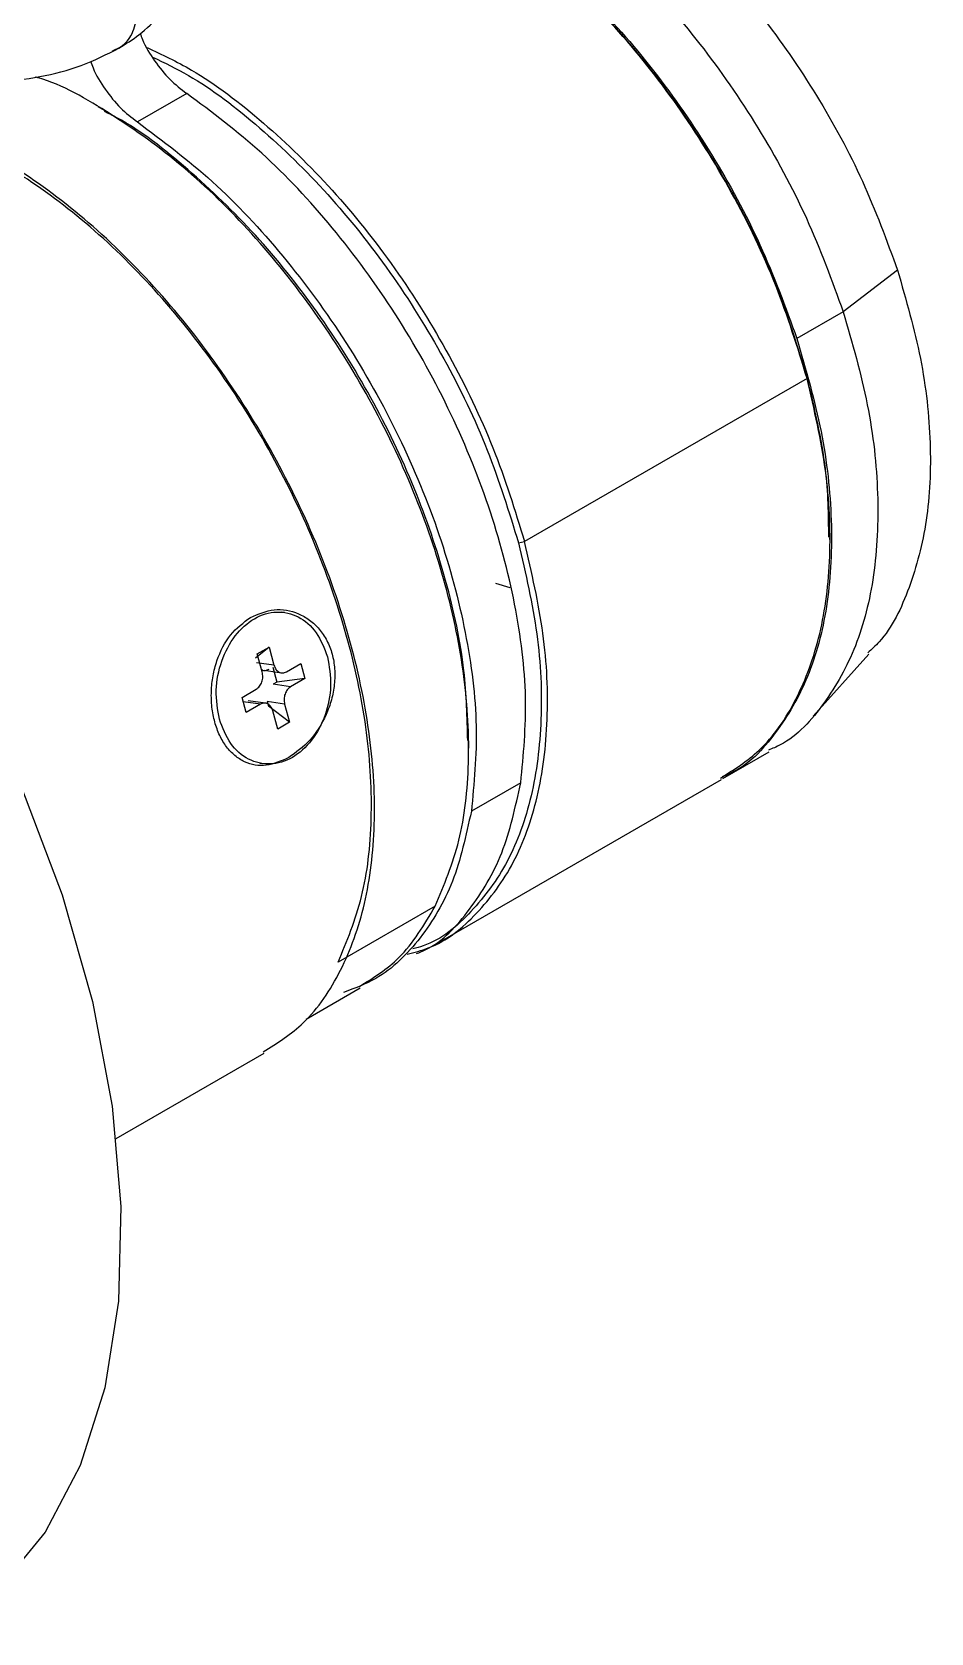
# Model space of a CAD drawing. Header units: millimetres. Extents: x 143 to 484, y 74 to 419.
# Drawn here: x 271.04 to 291.62, y 106.78 to 143.47 of the extents above; entities that cross this region are included whole.
import ezdxf

# ---------------------------------------------------------------- set-up
doc = ezdxf.new("R2010")
doc.units = ezdxf.units.MM

msp = doc.modelspace()

# ---------------------------------------------------------------- linework, layer by layer
at = {"color": 7, "linetype": 'Continuous', "lineweight": 25}
for p, q in [((274.582, 142.056), (273.451, 141.403)), ((274.582, 142.056), (273.451, 141.403)), ((272.696, 141.67), (272.554, 141.752)), ((290.857, 138.009), (289.616, 137.054)), ((289.616, 137.054), (288.555, 136.442)), ((288.788, 135.521), (282.318, 131.786)), ((288.79, 135.546), (288.788, 135.521)), ((282.181, 131.755), (282.318, 131.786)), ((289.311, 131.832), (289.311, 131.873)), ((281.989, 130.729), (281.659, 130.827)), ((276.819, 130.163), (276.757, 130.172)), ((276.467, 129.371), (276.155, 129.115)), ((276.198, 129.216), (276.467, 129.371)), ((276.312, 128.799), (276.198, 129.216)), ((276.467, 129.371), (276.58, 128.954)), ((288.926, 127.788), (290.202, 129.205)), ((276.58, 128.954), (276.183, 129.012)), ((276.352, 128.837), (276.749, 128.779)), ((276.55, 128.908), (276.644, 128.563)), ((276.867, 128.804), (277.192, 128.992)), ((277.192, 128.992), (277.286, 128.647)), ((276.644, 128.563), (276.564, 128.517)), ((276.961, 128.459), (276.564, 128.517)), ((277.286, 128.647), (276.644, 128.563)), ((277.286, 128.647), (276.961, 128.459)), ((275.849, 128.216), (276.174, 128.404)), ((275.943, 127.871), (275.849, 128.216)), ((276.268, 128.059), (275.871, 128.117)), ((276.268, 128.059), (275.943, 127.871)), ((276.385, 128.083), (275.988, 128.141)), ((276.426, 128.122), (276.454, 128.019)), ((276.823, 128.064), (276.426, 128.122)), ((276.823, 128.064), (276.937, 127.646)), ((276.937, 127.646), (276.454, 128.019)), ((276.668, 127.491), (276.554, 127.909)), ((276.937, 127.646), (276.668, 127.491)), ((281.038, 127.056), (281.038, 127.219)), ((286.861, 126.358), (287.922, 126.97)), ((276.253, 126.709), (276.315, 126.7)), ((280.356, 122.603), (286.826, 126.338)), ((282.23, 126.261), (281.099, 125.608)), ((282.23, 126.261), (281.099, 125.608)), ((280.274, 123.434), (278.047, 122.148)), ((277.313, 120.846), (278.552, 121.562)), ((272.965, 118.105), (276.354, 120.062))]:
    msp.add_line(p, q, dxfattribs=at)
at = {"color": 7, "linetype": 'Continuous', "lineweight": 25, "flags": 128}
msp.add_lwpolyline([(259.661, 139.99), (261.553, 138.639), (263.396, 137.024), (265.16, 135.174), (266.81, 133.123), (268.318, 130.909), (269.655, 128.571), (270.798, 126.152), (271.726, 123.695), (272.423, 121.246), (272.874, 118.849), (273.073, 116.547), (273.016, 114.381), (272.703, 112.392), (272.141, 110.615), (271.34, 109.083), (270.313, 107.823), (269.08, 106.858), (268.94, 106.775)], dxfattribs=at)
at = {"color": 7, "linetype": 'Continuous', "lineweight": 25}
for points, knots in [([(279.009, 148.585), (279.381, 148.647), (280.198, 148.782), (281.63, 148.506), (283.201, 147.864), (284.79, 146.843), (286.33, 145.497), (287.765, 143.873), (289.032, 142.036), (290.108, 140.055), (290.608, 138.691), (290.857, 138.009)], [0, 0, 0, 0, 0.094758, 0.207913, 0.321068, 0.434224, 0.547379, 0.660534, 0.773689, 0.886845, 1, 1, 1, 1]), ([(275.941, 147.721), (276.254, 147.889), (276.968, 148.27), (278.325, 148.376), (279.899, 148.114), (281.558, 147.426), (283.229, 146.354), (284.85, 144.936), (286.36, 143.228), (287.694, 141.294), (288.827, 139.208), (289.353, 137.772), (289.616, 137.054)], [0, 0, 0, 0, 0.079978, 0.182203, 0.284427, 0.386652, 0.488877, 0.591101, 0.693326, 0.795551, 0.897775, 1, 1, 1, 1]), ([(288.788, 135.521), (288.567, 136.238), (288.124, 137.672), (287.096, 139.8), (285.85, 141.806), (284.405, 143.618), (282.824, 145.165), (281.165, 146.389), (279.495, 147.239), (277.871, 147.694), (276.38, 147.694), (275.355, 147.478), (274.919, 147.147), (274.846, 147.091)], [0, 0, 0, 0, 0.0980227, 0.1960454, 0.2940681, 0.3920908, 0.4901135, 0.5881362, 0.6861589, 0.7841815, 0.8822042, 0.9802269, 1, 1, 1, 1]), ([(274.881, 147.109), (275.194, 147.276), (275.908, 147.658), (277.264, 147.764), (278.838, 147.501), (280.497, 146.813), (282.168, 145.742), (283.789, 144.324), (285.299, 142.615), (286.633, 140.681), (287.766, 138.596), (288.292, 137.16), (288.555, 136.442)], [0, 0, 0, 0, 0.079978, 0.182203, 0.284427, 0.386652, 0.488877, 0.591101, 0.693326, 0.795551, 0.897775, 1, 1, 1, 1]), ([(288.79, 135.546), (288.57, 136.26), (288.128, 137.689), (287.105, 139.808), (285.865, 141.804), (284.425, 143.615), (282.851, 145.13), (281.637, 146.096), (280.975, 146.422), (280.864, 146.477)], [0, 0, 0, 0, 0.161256, 0.322513, 0.483769, 0.645025, 0.806282, 0.967538, 1, 1, 1, 1]), ([(273.031, 143.096), (273.186, 143.193), (273.536, 143.412), (273.991, 143.856), (274.359, 144.468), (274.542, 145.178), (274.447, 145.653), (274.402, 145.879)], [0, 0, 0, 0, 0.168079, 0.378913, 0.583537, 0.801917, 1, 1, 1, 1]), ([(269.689, 142.381), (269.871, 142.363), (270.364, 142.316), (271.203, 142.416), (272.191, 142.673), (272.751, 142.955), (273.031, 143.096)], [0, 0, 0, 0, 0.167044, 0.452313, 0.725907, 1, 1, 1, 1]), ([(273.517, 143.432), (273.533, 143.386), (273.61, 143.168), (273.841, 142.798), (274.187, 142.361), (274.45, 142.158), (274.582, 142.056)], [0, 0, 0, 0, 0.082273, 0.388182, 0.694091, 1, 1, 1, 1]), ([(273.517, 143.432), (273.533, 143.386), (273.61, 143.168), (273.841, 142.798), (274.187, 142.361), (274.45, 142.158), (274.582, 142.056)], [0, 0, 0, 0, 0.082273, 0.388182, 0.694091, 1, 1, 1, 1]), ([(273.673, 143.112), (274.013, 142.951), (274.906, 142.529), (276.354, 141.42), (277.935, 139.886), (279.38, 138.07), (280.626, 136.065), (281.653, 133.937), (282.097, 132.503), (282.318, 131.786)], [0, 0, 0, 0, 0.092919, 0.244099, 0.395279, 0.546459, 0.69764, 0.84882, 1, 1, 1, 1]), ([(272.379, 142.797), (272.397, 142.745), (272.475, 142.521), (272.71, 142.144), (273.055, 141.707), (273.319, 141.505), (273.451, 141.403)], [0, 0, 0, 0, 0.092366, 0.394911, 0.697455, 1, 1, 1, 1]), ([(272.379, 142.797), (272.397, 142.745), (272.475, 142.521), (272.71, 142.144), (273.055, 141.707), (273.319, 141.505), (273.451, 141.403)], [0, 0, 0, 0, 0.0923661, 0.3949108, 0.6974554, 1, 1, 1, 1]), ([(273.801, 142.888), (274.074, 142.758), (274.896, 142.366), (276.267, 141.306), (277.834, 139.788), (279.268, 137.987), (280.503, 135.998), (281.522, 133.888), (281.961, 132.466), (282.181, 131.755)], [0, 0, 0, 0, 0.076525, 0.230438, 0.38435, 0.538263, 0.692175, 0.846088, 1, 1, 1, 1]), ([(280.274, 123.434), (280.476, 123.916), (280.879, 124.881), (281.084, 126.687), (280.983, 128.673), (280.552, 130.791), (279.815, 132.952), (278.799, 135.074), (277.542, 137.078), (276.095, 138.882), (274.509, 140.431), (272.856, 141.609), (271.701, 142.277), (271.142, 142.426), (271.118, 142.432)], [0, 0, 0, 0, 0.0905465, 0.181093, 0.2716395, 0.362186, 0.4527325, 0.543279, 0.6338255, 0.7243721, 0.8149186, 0.9054651, 0.9960116, 1, 1, 1, 1]), ([(276.336, 120.091), (276.657, 120.295), (277.366, 120.748), (278.151, 121.916), (278.707, 123.449), (278.932, 125.269), (278.824, 127.292), (278.387, 129.444), (277.638, 131.642), (276.605, 133.8), (275.327, 135.836), (273.855, 137.672), (272.244, 139.239), (270.559, 140.468), (268.854, 141.348), (267.774, 141.585), (267.234, 141.703)], [0, 0, 0, 0, 0.05954, 0.131883, 0.204226, 0.276569, 0.348912, 0.421255, 0.493598, 0.565941, 0.638284, 0.710628, 0.782971, 0.855314, 0.927657, 1, 1, 1, 1]), ([(281.015, 127.231), (281.003, 127.757), (280.978, 128.922), (280.554, 130.895), (279.837, 133.016), (278.835, 135.105), (277.601, 137.072), (276.176, 138.856), (274.62, 140.343), (273.433, 141.283), (272.793, 141.596), (272.697, 141.643)], [0, 0, 0, 0, 0.102836, 0.227849, 0.352862, 0.477875, 0.602888, 0.727901, 0.852914, 0.977927, 1, 1, 1, 1]), ([(290.857, 138.009), (291.053, 137.329), (291.444, 135.969), (291.65, 134.024), (291.57, 132.235), (291.157, 130.707), (290.679, 129.693), (290.266, 129.321), (290.177, 129.241)], [0, 0, 0, 0, 0.189656, 0.379313, 0.568969, 0.758625, 0.948282, 1, 1, 1, 1]), ([(289.616, 137.054), (289.821, 136.339), (290.232, 134.908), (290.451, 132.858), (290.362, 130.983), (289.947, 129.345), (289.207, 128.048), (288.505, 127.26), (287.994, 127.044), (287.903, 127.005)], [0, 0, 0, 0, 0.160833, 0.321666, 0.482499, 0.643333, 0.804166, 0.964999, 1, 1, 1, 1]), ([(288.555, 136.442), (288.761, 135.727), (289.172, 134.296), (289.39, 132.246), (289.301, 130.371), (288.887, 128.732), (288.147, 127.436), (287.444, 126.648), (286.934, 126.432), (286.842, 126.393)], [0, 0, 0, 0, 0.160833, 0.321666, 0.482499, 0.643333, 0.804166, 0.964999, 1, 1, 1, 1]), ([(286.806, 126.369), (287.113, 126.562), (287.805, 126.997), (288.575, 128.129), (289.131, 129.628), (289.355, 131.413), (289.275, 133.396), (288.951, 134.813), (288.788, 135.521)], [0, 0, 0, 0, 0.1376754, 0.3101403, 0.4826053, 0.6550702, 0.8275351, 1, 1, 1, 1]), ([(289.285, 131.886), (289.278, 132.401), (289.263, 133.562), (288.959, 134.837), (288.79, 135.546)], [0, 0, 0, 0, 0.443785, 1, 1, 1, 1]), ([(279.631, 122.331), (279.795, 122.373), (280.409, 122.529), (281.254, 123.225), (282.112, 124.382), (282.66, 125.896), (282.886, 127.677), (282.805, 129.662), (282.481, 131.078), (282.318, 131.786)], [0, 0, 0, 0, 0.057041, 0.214201, 0.37136, 0.52852, 0.68568, 0.84284, 1, 1, 1, 1]), ([(282.181, 131.755), (282.342, 131.053), (282.664, 129.649), (282.744, 127.681), (282.519, 125.915), (281.977, 124.411), (281.123, 123.272), (280.362, 122.615), (279.84, 122.473), (279.761, 122.451)], [0, 0, 0, 0, 0.161893, 0.323787, 0.48568, 0.647574, 0.809467, 0.97136, 1, 1, 1, 1]), ([(276.92, 126.836), (276.747, 126.76), (276.4, 126.608), (275.976, 126.687), (275.681, 126.871), (275.488, 127.076), (275.33, 127.337), (275.217, 127.648), (275.151, 127.992), (275.138, 128.352), (275.177, 128.714), (275.297, 129.171), (275.559, 129.689), (275.882, 129.93), (276.043, 130.051)], [0, 0, 0, 0, 0.1246553, 0.2492065, 0.3121822, 0.3742672, 0.4370903, 0.4994375, 0.5619693, 0.6249905, 0.6872634, 0.7504502, 0.8752366, 1, 1, 1, 1]), ([(276.043, 130.051), (276.222, 130.127), (276.578, 130.277), (277.059, 130.19), (277.399, 130), (277.622, 129.79), (277.8, 129.527), (277.92, 129.215), (277.979, 128.872), (277.972, 128.515), (277.904, 128.157), (277.739, 127.706), (277.42, 127.197), (277.087, 126.956), (276.92, 126.836)], [0, 0, 0, 0, 0.124596, 0.249113, 0.312109, 0.374214, 0.437107, 0.499522, 0.561917, 0.6248, 0.687151, 0.750419, 0.875383, 1, 1, 1, 1]), ([(276.296, 128.856), (276.297, 128.856), (276.32, 128.835), (276.384, 128.828), (276.441, 128.851), (276.469, 128.862)], [0, 0, 0, 0, 0.012201, 0.506101, 1, 1, 1, 1]), ([(279.846, 122.344), (279.912, 122.371), (280.4, 122.569), (281.086, 123.33), (281.865, 124.588), (282.108, 125.704), (282.23, 126.261)], [0, 0, 0, 0, 0.0493563, 0.3662376, 0.6831188, 1, 1, 1, 1]), ([(279.846, 122.344), (279.912, 122.371), (280.4, 122.569), (281.086, 123.33), (281.865, 124.588), (282.108, 125.704), (282.23, 126.261)], [0, 0, 0, 0, 0.049356, 0.366238, 0.683119, 1, 1, 1, 1]), ([(281.099, 125.608), (280.976, 125.051), (280.732, 123.938), (279.962, 122.664), (279.109, 121.802), (278.426, 121.55), (278.173, 121.457)], [0, 0, 0, 0, 0.278681, 0.557362, 0.836043, 1, 1, 1, 1]), ([(281.099, 125.608), (280.976, 125.051), (280.732, 123.938), (279.962, 122.664), (279.109, 121.802), (278.426, 121.55), (278.173, 121.457)], [0, 0, 0, 0, 0.278681, 0.557362, 0.836043, 1, 1, 1, 1]), ([(278.535, 121.59), (278.853, 121.788), (279.557, 122.228), (280.02, 123.006), (280.274, 123.434)], [0, 0, 0, 0, 0.451459, 1, 1, 1, 1])]:
    msp.add_open_spline(points, degree=3, knots=knots, dxfattribs=at)
for points in [[(272.873, 143.029), (272.986, 143.082), (273.214, 143.186), (273.408, 143.562), (273.476, 144.054), (273.396, 144.441), (273.356, 144.635)], [(282.23, 126.261), (282.292, 126.897), (282.416, 128.169), (282.143, 130.343), (281.544, 132.598), (280.612, 134.862), (279.395, 137.036), (277.943, 139.018), (276.319, 140.761), (275.161, 141.625), (274.582, 142.056)], [(282.23, 126.261), (282.292, 126.897), (282.416, 128.169), (282.143, 130.343), (281.544, 132.598), (280.612, 134.862), (279.395, 137.036), (277.943, 139.018), (276.319, 140.761), (275.161, 141.625), (274.582, 142.056)], [(278.047, 122.148), (278.248, 122.63), (278.652, 123.595), (278.857, 125.401), (278.755, 127.387), (278.324, 129.505), (277.588, 131.666), (276.571, 133.789), (275.315, 135.792), (273.867, 137.598), (272.282, 139.139), (270.625, 140.347), (268.948, 141.213), (267.885, 141.446), (267.354, 141.562)], [(273.451, 141.403), (274.03, 140.971), (275.187, 140.108), (276.811, 138.365), (278.264, 136.382), (279.481, 134.209), (280.413, 131.945), (281.012, 129.69), (281.284, 127.516), (281.161, 126.244), (281.099, 125.608)], [(273.451, 141.403), (274.03, 140.971), (275.187, 140.108), (276.811, 138.365), (278.264, 136.382), (279.481, 134.209), (280.413, 131.945), (281.012, 129.69), (281.284, 127.516), (281.161, 126.244), (281.099, 125.608)], [(275.33, 127.717), (275.292, 127.936), (275.216, 128.373), (275.358, 129.067), (275.67, 129.656), (276.123, 130.061), (276.643, 130.218), (277.148, 130.101), (277.579, 129.737), (277.73, 129.343), (277.805, 129.146)], [(277.805, 129.146), (277.843, 128.927), (277.919, 128.49), (277.777, 127.796), (277.465, 127.206), (277.012, 126.801), (276.492, 126.645), (275.986, 126.762), (275.556, 127.125), (275.405, 127.52), (275.33, 127.717)], [(276.174, 128.404), (276.201, 128.424), (276.254, 128.464), (276.307, 128.568), (276.331, 128.686), (276.318, 128.761), (276.312, 128.799)], [(276.58, 128.954), (276.593, 128.92), (276.619, 128.852), (276.693, 128.79), (276.78, 128.768), (276.838, 128.792), (276.867, 128.804)], [(276.961, 128.459), (276.934, 128.439), (276.881, 128.398), (276.828, 128.295), (276.803, 128.177), (276.817, 128.102), (276.823, 128.064)], [(276.554, 127.909), (276.541, 127.943), (276.516, 128.01), (276.442, 128.072), (276.355, 128.095), (276.297, 128.071), (276.268, 128.059)]]:
    msp.add_open_spline(points, degree=3, dxfattribs=at)

doc.saveas('drawing.dxf')
